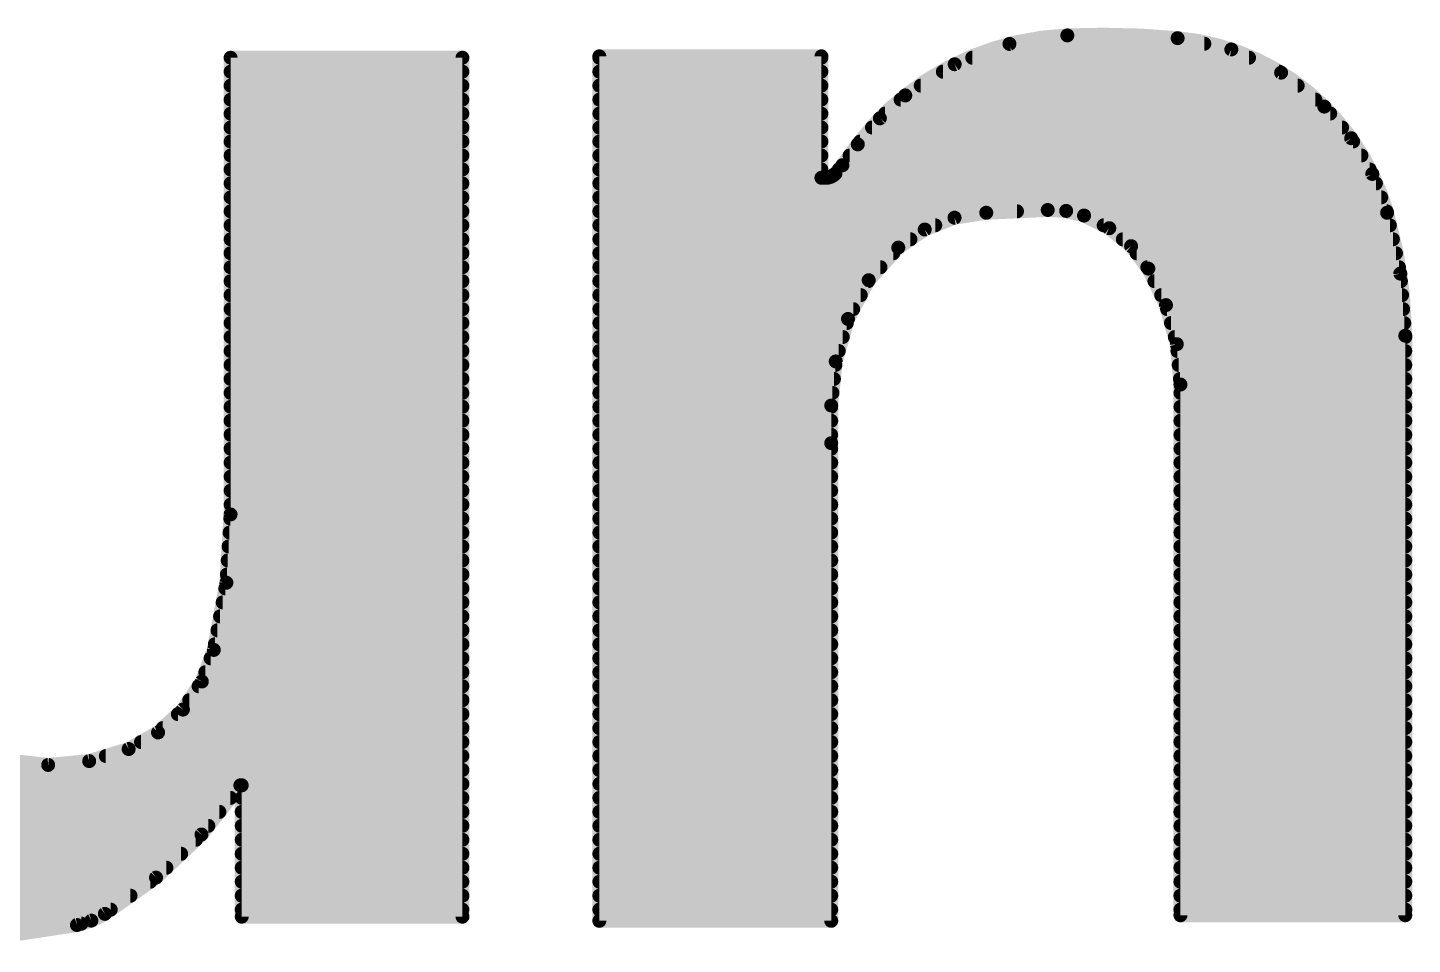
# Model space of a CAD drawing. Extents: x -1 to 111, y -11 to 60.
# Drawn here: x 51.968 to 54.486, y 7.379 to 9.046 of the extents above; entities that cross this region are included whole.
import ezdxf

# ---------------------------------------------------------------- set-up
doc = ezdxf.new("R2010")
doc.units = 0
doc.layers.add('21', color=53, linetype='CONTINUOUS')

msp = doc.modelspace()

# ---------------------------------------------------------------- linework, layer by layer
at = {"layer": '21'}
for points, const_width in [([(53.8582, 9.0322, 0.1577), (53.5635, 8.923)], 0.0254), ([(54.0588, 9.0272, 0.0335), (53.8582, 9.0322)], 0.0254), ([(53.8584, 9.0385, 1), (53.858, 9.0259)], 0.0127), ([(53.8579, 9.0385, 1), (53.8585, 9.0259)], 0.0127), ([(53.8591, 9.0259, 1), (53.8573, 9.0385)], 0.0127), ([(53.8585, 9.0259, 1), (53.8579, 9.0385)], 0.0127), ([(54.0601, 9.0334, 1), (54.0575, 9.021)], 0.0127), ([(54.3255, 8.9027, 0.1741), (54.0588, 9.0272)], 0.0254), ([(54.0594, 9.0335, 1), (54.0582, 9.0209)], 0.0127), ([(54.0582, 9.0209, 1), (54.0594, 9.0335)], 0.0127), ([(54.0586, 9.0209, 1), (54.059, 9.0335)], 0.0127), ([(53.7521, 9.023, 1), (53.754, 9.0104)], 0.0127), ([(53.755, 9.0234, 1), (53.755, 9.0107)], 0.0127), ([(53.7552, 9.0108, 1), (53.7508, 9.0227)], 0.0127), ([(54.1074, 9.0107, 1), (54.1074, 9.0234)], 0.0127), ([(54.1592, 9.0124, 1), (54.1538, 9.0009)], 0.0127), ([(54.1552, 9.0005, 1), (54.1578, 9.0129)], 0.0127), ([(52.343, 8.9916, 1), (52.3304, 8.9916)], 0.0127), ([(52.3367, 8.9979, 1), (52.3367, 8.9853)], 0.0127), ([(52.7647, 8.9916, 1), (52.752, 8.9916)], 0.0127), ([(52.7583, 8.9853, 1), (52.7583, 8.9979)], 0.0127), ([(53.0073, 9.0005, 1), (53.0073, 8.9878)], 0.0127), ([(53.0073, 9.0005, 1), (53.0073, 8.9878)], 0.0127), ([(53.0136, 8.9941, 1), (53.001, 8.9941)], 0.0127), ([(53.0136, 8.9941, 1), (53.001, 8.9941)], 0.0127), ([(53.0073, 8.9979, 1), (53.0073, 8.9853)], 0.0127), ([(53.4175, 8.9941, 1), (53.4048, 8.9941)], 0.0127), ([(53.4175, 8.9941, 1), (53.4048, 8.9941)], 0.0127), ([(53.4111, 8.9878, 1), (53.4111, 9.0005)], 0.0127), ([(53.4111, 8.9878, 1), (53.4111, 9.0005)], 0.0127), ([(53.4111, 8.9853, 1), (53.4111, 8.9979)], 0.0127), ([(53.6512, 8.9857, 1), (53.6556, 8.9738)], 0.0127), ([(53.6568, 8.9744, 1), (53.65, 8.9851)], 0.0127), ([(53.6853, 8.9979, 1), (53.6853, 8.9853)], 0.0127), ([(54.1888, 8.9853, 1), (54.1888, 8.9979)], 0.0127), ([(52.3367, 8.9726, 1), (52.3367, 8.9599)], 0.0127), ([(52.7583, 8.9599, 1), (52.7583, 8.9726)], 0.0127), ([(53.0073, 8.9726, 1), (53.0073, 8.9599)], 0.0127), ([(53.4111, 8.9599, 1), (53.4111, 8.9726)], 0.0127), ([(53.6319, 8.9726, 1), (53.6319, 8.9599)], 0.0127), ([(54.2509, 8.9694, 1), (54.2431, 8.9594)], 0.0127), ([(54.2432, 8.9599, 1), (54.2432, 8.9726)], 0.0127), ([(54.2443, 8.9587, 1), (54.2497, 8.9702)], 0.0127), ([(52.3367, 8.9472, 1), (52.3367, 8.9345)], 0.0127), ([(52.7583, 8.9345, 1), (52.7583, 8.9472)], 0.0127), ([(53.0073, 8.9472, 1), (53.0073, 8.9345)], 0.0127), ([(53.4111, 8.9345, 1), (53.4111, 8.9472)], 0.0127), ([(53.5917, 8.9472, 1), (53.5917, 8.9345)], 0.0127), ([(54.2771, 8.9345, 1), (54.2771, 8.9472)], 0.0127), ([(52.3367, 8.9217, 1), (52.3367, 8.9091)], 0.0127), ([(52.7583, 8.9091, 1), (52.7583, 8.9217)], 0.0127), ([(53.0073, 8.9217, 1), (53.0073, 8.9091)], 0.0127), ([(53.4111, 8.9091, 1), (53.4111, 8.9217)], 0.0127), ([(53.5635, 8.923, 0.0664), (53.4772, 8.8341)], 0.0254), ([(53.5551, 8.9217, 1), (53.5551, 8.9091)], 0.0127), ([(53.5601, 8.9284, 1), (53.5669, 8.9176)], 0.0127), ([(53.5596, 8.928, 1), (53.5674, 8.918)], 0.0127), ([(53.5678, 8.9183, 1), (53.5592, 8.9277)], 0.0127), ([(53.5674, 8.918, 1), (53.5596, 8.928)], 0.0127), ([(54.3094, 8.9091, 1), (54.3094, 8.9217)], 0.0127), ([(54.3303, 8.9068, 1), (54.3207, 8.8986)], 0.0127), ([(54.4398, 8.7097, 0.1281), (54.3255, 8.9027)], 0.0254), ([(54.33, 8.9072, 1), (54.321, 8.8982)], 0.0127), ([(54.321, 8.8982, 1), (54.33, 8.9072)], 0.0127), ([(54.3216, 8.8977, 1), (54.3294, 8.9077)], 0.0127), ([(52.3367, 8.8963, 1), (52.3367, 8.8837)], 0.0127), ([(52.7583, 8.8837, 1), (52.7583, 8.8963)], 0.0127), ([(53.0073, 8.8963, 1), (53.0073, 8.8837)], 0.0127), ([(53.4111, 8.8837, 1), (53.4111, 8.8963)], 0.0127), ([(53.5131, 8.8861, 1), (53.5217, 8.8767)], 0.0127), ([(53.5222, 8.8773, 1), (53.5126, 8.8855)], 0.0127), ([(53.5269, 8.8963, 1), (53.5269, 8.8837)], 0.0127), ([(54.3363, 8.8837, 1), (54.3363, 8.8963)], 0.0127), ([(52.3367, 8.871, 1), (52.3367, 8.8583)], 0.0127), ([(52.7583, 8.8583, 1), (52.7583, 8.871)], 0.0127), ([(53.0073, 8.871, 1), (53.0073, 8.8583)], 0.0127), ([(53.4111, 8.8583, 1), (53.4111, 8.871)], 0.0127), ([(53.5031, 8.871, 1), (53.5031, 8.8583)], 0.0127), ([(54.3579, 8.8583, 1), (54.3579, 8.871)], 0.0127), ([(52.3367, 8.8455, 1), (52.3367, 8.8329)], 0.0127), ([(52.7583, 8.8329, 1), (52.7583, 8.8455)], 0.0127), ([(53.0073, 8.8455, 1), (53.0073, 8.8329)], 0.0127), ([(53.4111, 8.8329, 1), (53.4111, 8.8455)], 0.0127), ([(53.4772, 8.8341, 0.0022), (53.4492, 8.796)], 0.0254), ([(53.4724, 8.8382, 1), (53.482, 8.83)], 0.0127), ([(53.4721, 8.8379, 1), (53.4823, 8.8303)], 0.0127), ([(53.4823, 8.8303, 1), (53.4721, 8.8379)], 0.0127), ([(53.4823, 8.8303, 1), (53.4721, 8.8379)], 0.0127), ([(53.4815, 8.8455, 1), (53.4815, 8.8329)], 0.0127), ([(54.3799, 8.8484, 1), (54.3689, 8.8419)], 0.0127), ([(54.3696, 8.8411, 1), (54.3792, 8.8493)], 0.0127), ([(54.3779, 8.8329, 1), (54.3779, 8.8455)], 0.0127), ([(52.3367, 8.8201, 1), (52.3367, 8.8075)], 0.0127), ([(52.7583, 8.8075, 1), (52.7583, 8.8201)], 0.0127), ([(53.0073, 8.8201, 1), (53.0073, 8.8075)], 0.0127), ([(53.4111, 8.8075, 1), (53.4111, 8.8201)], 0.0127), ([(53.4623, 8.8201, 1), (53.4623, 8.8075)], 0.0127), ([(54.393, 8.8075, 1), (54.393, 8.8201)], 0.0127), ([(52.3367, 8.7948, 1), (52.3367, 8.7821)], 0.0127), ([(52.7583, 8.7821, 1), (52.7583, 8.7948)], 0.0127), ([(53.0073, 8.7948, 1), (53.0073, 8.7821)], 0.0127), ([(53.4111, 8.7821, 1), (53.4111, 8.7948)], 0.0127), ([(53.4187, 8.7732, 0.205), (53.4365, 8.7808)], 0.0254), ([(53.4296, 8.769, 1), (53.4271, 8.7814)], 0.0127), ([(53.4365, 8.7808, 0.0333), (53.4492, 8.796)], 0.0254), ([(53.4319, 8.7852, 1), (53.4411, 8.7764)], 0.0127), ([(53.4316, 8.7849, 1), (53.4414, 8.7767)], 0.0127), ([(53.4411, 8.7764, 1), (53.4319, 8.7852)], 0.0127), ([(53.4401, 8.7756, 1), (53.4329, 8.786)], 0.0127), ([(53.4428, 8.7948, 1), (53.4428, 8.7821)], 0.0127), ([(53.4441, 8.7998, 1), (53.4543, 8.7922)], 0.0127), ([(53.4441, 8.7997, 1), (53.4543, 8.7923)], 0.0127), ([(53.4543, 8.7923, 1), (53.4441, 8.7997)], 0.0127), ([(53.4541, 8.7919, 1), (53.4443, 8.8001)], 0.0127), ([(54.4188, 8.7825, 1), (54.4069, 8.778)], 0.0127), ([(54.4074, 8.777, 1), (54.4183, 8.7835)], 0.0127), ([(54.408, 8.7821, 1), (54.408, 8.7948)], 0.0127), ([(52.3367, 8.7693, 1), (52.3367, 8.7567)], 0.0127), ([(52.7583, 8.7567, 1), (52.7583, 8.7693)], 0.0127), ([(53.0073, 8.7693, 1), (53.0073, 8.7567)], 0.0127), ([(53.4111, 8.7796, 1), (53.4111, 8.7669)], 0.0127), ([(53.4111, 8.7796, 1), (53.4111, 8.7669)], 0.0127), ([(53.4048, 8.7732, 1), (53.4175, 8.7732)], 0.0127), ([(53.4048, 8.7732, 1), (53.4175, 8.7732)], 0.0127), ([(53.4174, 8.7794, 1), (53.42, 8.767)], 0.0127), ([(53.4187, 8.7795, 1), (53.4187, 8.7669)], 0.0127), ([(53.4187, 8.7669, 1), (53.4187, 8.7796)], 0.0127), ([(53.4187, 8.7669, 1), (53.4187, 8.7796)], 0.0127), ([(53.4248, 8.7804, 1), (53.432, 8.77)], 0.0127), ([(54.4194, 8.7567, 1), (54.4194, 8.7693)], 0.0127), ([(52.3367, 8.7439, 1), (52.3367, 8.7313)], 0.0127), ([(52.7583, 8.7313, 1), (52.7583, 8.7439)], 0.0127), ([(53.0073, 8.7439, 1), (53.0073, 8.7313)], 0.0127), ([(54.4291, 8.7313, 1), (54.4291, 8.7439)], 0.0127), ([(52.3367, 8.7186, 1), (52.3367, 8.7059)], 0.0127), ([(52.7583, 8.7059, 1), (52.7583, 8.7186)], 0.0127), ([(53.0073, 8.7186, 1), (53.0073, 8.7059)], 0.0127), ([(53.7108, 8.7097, 0.1688), (53.5508, 8.6462)], 0.0254), ([(53.6522, 8.707, 1), (53.6541, 8.6944)], 0.0127), ([(53.6555, 8.6948, 1), (53.6508, 8.7066)], 0.0127), ([(53.7108, 8.7097, 0.0006), (53.8226, 8.7147)], 0.0254), ([(53.7105, 8.716, 1), (53.7111, 8.7034)], 0.0127), ([(53.7105, 8.716, 1), (53.7111, 8.7034)], 0.0127), ([(53.7118, 8.7034, 1), (53.7098, 8.716)], 0.0127), ([(53.7111, 8.7034, 1), (53.7105, 8.716)], 0.0127), ([(53.7667, 8.7059, 1), (53.7667, 8.7186)], 0.0127), ([(53.8886, 8.7046, 0.0992), (53.8226, 8.7147)], 0.0254), ([(53.8229, 8.721, 1), (53.8223, 8.7084)], 0.0127), ([(53.8223, 8.721, 1), (53.8229, 8.7084)], 0.0127), ([(53.8229, 8.7084, 1), (53.8223, 8.721)], 0.0127), ([(53.8229, 8.7084, 1), (53.8223, 8.721)], 0.0127), ([(53.8577, 8.7191, 1), (53.8545, 8.7068)], 0.0127), ([(53.8589, 8.7186, 1), (53.8589, 8.7059)], 0.0127), ([(53.8558, 8.7066, 1), (53.8564, 8.7193)], 0.0127), ([(53.8914, 8.7103, 1), (53.8858, 8.6989)], 0.0127), ([(54.0055, 8.6081, 0.1719), (53.8886, 8.7046)], 0.0254), ([(53.8908, 8.7106, 1), (53.8864, 8.6986)], 0.0127), ([(53.8864, 8.6986, 1), (53.8908, 8.7106)], 0.0127), ([(53.887, 8.6984, 1), (53.8902, 8.7108)], 0.0127), ([(54.446, 8.711, 1), (54.4336, 8.7084)], 0.0127), ([(54.4728, 8.4861, 0.0668), (54.4398, 8.7097)], 0.0254), ([(54.4459, 8.7115, 1), (54.4337, 8.7079)], 0.0127), ([(54.4337, 8.7079, 1), (54.4459, 8.7115)], 0.0127), ([(54.4339, 8.7074, 1), (54.4457, 8.712)], 0.0127), ([(54.4388, 8.7059, 1), (54.4388, 8.7186)], 0.0127), ([(52.3367, 8.6931, 1), (52.3367, 8.6805)], 0.0127), ([(52.7583, 8.6805, 1), (52.7583, 8.6931)], 0.0127), ([(53.0073, 8.6931, 1), (53.0073, 8.6805)], 0.0127), ([(53.5966, 8.6851, 1), (53.6013, 8.6733)], 0.0127), ([(53.6025, 8.6739, 1), (53.5953, 8.6844)], 0.0127), ([(53.6181, 8.6805, 1), (53.6181, 8.6931)], 0.0127), ([(53.9243, 8.6931, 1), (53.9243, 8.6805)], 0.0127), ([(53.9386, 8.6865, 1), (53.9306, 8.6767)], 0.0127), ([(53.9318, 8.676, 1), (53.9374, 8.6873)], 0.0127), ([(54.4448, 8.6805, 1), (54.4448, 8.6931)], 0.0127), ([(52.3367, 8.6677, 1), (52.3367, 8.6551)], 0.0127), ([(52.7583, 8.6551, 1), (52.7583, 8.6677)], 0.0127), ([(53.0073, 8.6677, 1), (53.0073, 8.6551)], 0.0127), ([(53.573, 8.6551, 1), (53.573, 8.6677)], 0.0127), ([(53.9591, 8.6677, 1), (53.9591, 8.6551)], 0.0127), ([(53.9793, 8.6528, 1), (53.9692, 8.645)], 0.0127), ([(54.4503, 8.6551, 1), (54.4503, 8.6677)], 0.0127), ([(52.3367, 8.6424, 1), (52.3367, 8.6297)], 0.0127), ([(52.7583, 8.6297, 1), (52.7583, 8.6424)], 0.0127), ([(53.0073, 8.6424, 1), (53.0073, 8.6297)], 0.0127), ([(53.5508, 8.6462, 0.1229), (53.4594, 8.5166)], 0.0254), ([(53.5416, 8.6297, 1), (53.5416, 8.6424)], 0.0127), ([(53.5472, 8.6514, 1), (53.5544, 8.641)], 0.0127), ([(53.5467, 8.651, 1), (53.5549, 8.6414)], 0.0127), ([(53.5555, 8.6419, 1), (53.5461, 8.6505)], 0.0127), ([(53.5549, 8.6414, 1), (53.5467, 8.651)], 0.0127), ([(53.9702, 8.644, 1), (53.9783, 8.6538)], 0.0127), ([(53.9841, 8.6424, 1), (53.9841, 8.6297)], 0.0127), ([(54.4558, 8.6297, 1), (54.4558, 8.6424)], 0.0127), ([(52.3367, 8.6169, 1), (52.3367, 8.6043)], 0.0127), ([(52.7583, 8.6043, 1), (52.7583, 8.6169)], 0.0127), ([(53.0073, 8.6169, 1), (53.0073, 8.6043)], 0.0127), ([(53.5185, 8.6043, 1), (53.5185, 8.6169)], 0.0127), ([(54.0036, 8.6169, 1), (54.0036, 8.6043)], 0.0127), ([(54.0112, 8.6109, 1), (53.9998, 8.6053)], 0.0127), ([(54.0639, 8.3972, 0.136), (54.0055, 8.6081)], 0.0254), ([(54.0109, 8.6114, 1), (54.0001, 8.6048)], 0.0127), ([(54.0001, 8.6048, 1), (54.0109, 8.6114)], 0.0127), ([(54.0005, 8.6042, 1), (54.0105, 8.612)], 0.0127), ([(54.4701, 8.5995, 1), (54.4574, 8.5985)], 0.0127), ([(54.4613, 8.6043, 1), (54.4613, 8.6169)], 0.0127), ([(52.3367, 8.5915, 1), (52.3367, 8.5789)], 0.0127), ([(52.7583, 8.5789, 1), (52.7583, 8.5915)], 0.0127), ([(53.0073, 8.5915, 1), (53.0073, 8.5789)], 0.0127), ([(53.4924, 8.5913, 1), (53.5018, 8.5828)], 0.0127), ([(53.5027, 8.584, 1), (53.4915, 8.59)], 0.0127), ([(53.4962, 8.5789, 1), (53.4962, 8.5915)], 0.0127), ([(54.0166, 8.5915, 1), (54.0166, 8.5789)], 0.0127), ([(54.4576, 8.5977, 1), (54.47, 8.6003)], 0.0127), ([(54.4649, 8.5789, 1), (54.4649, 8.5915)], 0.0127), ([(52.3367, 8.5662, 1), (52.3367, 8.5535)], 0.0127), ([(52.7583, 8.5535, 1), (52.7583, 8.5662)], 0.0127), ([(53.0073, 8.5662, 1), (53.0073, 8.5535)], 0.0127), ([(53.4826, 8.5535, 1), (53.4826, 8.5662)], 0.0127), ([(54.0289, 8.5662, 1), (54.0289, 8.5535)], 0.0127), ([(54.4669, 8.5535, 1), (54.4669, 8.5662)], 0.0127), ([(52.3367, 8.5407, 1), (52.3367, 8.5281)], 0.0127), ([(52.7583, 8.5281, 1), (52.7583, 8.5407)], 0.0127), ([(53.0073, 8.5407, 1), (53.0073, 8.5281)], 0.0127), ([(53.4689, 8.5281, 1), (53.4689, 8.5407)], 0.0127), ([(54.0437, 8.5434, 1), (54.0315, 8.54)], 0.0127), ([(54.0319, 8.5389, 1), (54.0433, 8.5445)], 0.0127), ([(54.0396, 8.5407, 1), (54.0396, 8.5281)], 0.0127), ([(54.4689, 8.5281, 1), (54.4689, 8.5407)], 0.0127), ([(52.3367, 8.5153, 1), (52.3367, 8.5027)], 0.0127), ([(52.7583, 8.5027, 1), (52.7583, 8.5153)], 0.0127), ([(53.0073, 8.5153, 1), (53.0073, 8.5027)], 0.0127), ([(53.4594, 8.5166, 0.0895), (53.4289, 8.3591)], 0.0254), ([(53.4538, 8.5196, 1), (53.465, 8.5136)], 0.0127), ([(53.4535, 8.5189, 1), (53.4653, 8.5143)], 0.0127), ([(53.4655, 8.5148, 1), (53.4533, 8.5184)], 0.0127), ([(53.4653, 8.5143, 1), (53.4535, 8.5189)], 0.0127), ([(53.4572, 8.5027, 1), (53.4572, 8.5153)], 0.0127), ([(54.0467, 8.5153, 1), (54.0467, 8.5027)], 0.0127), ([(54.471, 8.5027, 1), (54.471, 8.5153)], 0.0127), ([(52.3367, 8.49, 1), (52.3367, 8.4773)], 0.0127), ([(52.7583, 8.4773, 1), (52.7583, 8.49)], 0.0127), ([(53.0073, 8.49, 1), (53.0073, 8.4773)], 0.0127), ([(53.4499, 8.4773, 1), (53.4499, 8.49)], 0.0127), ([(54.0537, 8.49, 1), (54.0537, 8.4773)], 0.0127), ([(54.4791, 8.4861, 1), (54.4665, 8.4861)], 0.0127), ([(54.4791, 8.4861, 1), (54.4665, 8.4861)], 0.0127), ([(54.4665, 8.4856, 1), (54.4791, 8.4866)], 0.0127), ([(54.4665, 8.486, 1), (54.4791, 8.4862)], 0.0127), ([(54.4728, 8.4773, 1), (54.4728, 8.49)], 0.0127), ([(52.3367, 8.4645, 1), (52.3367, 8.4519)], 0.0127), ([(52.7583, 8.4519, 1), (52.7583, 8.4645)], 0.0127), ([(53.0073, 8.4645, 1), (53.0073, 8.4519)], 0.0127), ([(53.4426, 8.4519, 1), (53.4426, 8.4645)], 0.0127), ([(54.0636, 8.4712, 1), (54.051, 8.4701)], 0.0127), ([(54.0512, 8.4689, 1), (54.0634, 8.4723)], 0.0127), ([(54.0584, 8.4645, 1), (54.0584, 8.4519)], 0.0127), ([(54.4728, 8.4519, 1), (54.4728, 8.4645)], 0.0127), ([(52.3367, 8.4391, 1), (52.3367, 8.4265)], 0.0127), ([(52.7583, 8.4265, 1), (52.7583, 8.4391)], 0.0127), ([(53.0073, 8.4391, 1), (53.0073, 8.4265)], 0.0127), ([(53.431, 8.441, 1), (53.4432, 8.4375)], 0.0127), ([(53.4434, 8.4386, 1), (53.4308, 8.4399)], 0.0127), ([(53.4365, 8.4265, 1), (53.4365, 8.4391)], 0.0127), ([(54.0607, 8.4391, 1), (54.0607, 8.4265)], 0.0127), ([(54.4728, 8.4265, 1), (54.4728, 8.4391)], 0.0127), ([(52.3367, 8.4138, 1), (52.3367, 8.4011)], 0.0127), ([(52.7583, 8.4011, 1), (52.7583, 8.4138)], 0.0127), ([(53.0073, 8.4138, 1), (53.0073, 8.4011)], 0.0127), ([(53.4338, 8.4011, 1), (53.4338, 8.4138)], 0.0127), ([(54.063, 8.4138, 1), (54.063, 8.4011)], 0.0127), ([(54.0703, 8.3972, 1), (54.0576, 8.3972)], 0.0127), ([(54.0703, 8.3972, 1), (54.0576, 8.3972)], 0.0127), ([(54.4728, 8.4011, 1), (54.4728, 8.4138)], 0.0127), ([(52.3367, 8.3883, 1), (52.3367, 8.3757)], 0.0127), ([(52.7583, 8.3757, 1), (52.7583, 8.3883)], 0.0127), ([(53.0073, 8.3883, 1), (53.0073, 8.3757)], 0.0127), ([(53.4312, 8.3757, 1), (53.4312, 8.3883)], 0.0127), ([(54.0639, 8.3883, 1), (54.0639, 8.3757)], 0.0127), ([(54.0576, 8.3966, 1), (54.0702, 8.3978)], 0.0127), ([(54.0576, 8.3972, 1), (54.0702, 8.3972)], 0.0127), ([(54.4728, 8.3757, 1), (54.4728, 8.3883)], 0.0127), ([(52.3367, 8.3629, 1), (52.3367, 8.3503)], 0.0127), ([(52.7583, 8.3503, 1), (52.7583, 8.3629)], 0.0127), ([(53.0073, 8.3629, 1), (53.0073, 8.3503)], 0.0127), ([(53.4289, 8.3591, 0.0064), (53.4289, 8.2906)], 0.0254), ([(53.4226, 8.3597, 1), (53.4352, 8.3585)], 0.0127), ([(53.4226, 8.3592, 1), (53.4352, 8.359)], 0.0127), ([(53.4353, 8.3591, 1), (53.4226, 8.3591)], 0.0127), ([(53.4352, 8.359, 1), (53.4226, 8.3592)], 0.0127), ([(53.4289, 8.3503, 1), (53.4289, 8.3629)], 0.0127), ([(54.0639, 8.3629, 1), (54.0639, 8.3503)], 0.0127), ([(54.4728, 8.3503, 1), (54.4728, 8.3629)], 0.0127), ([(52.3367, 8.3376, 1), (52.3367, 8.3249)], 0.0127), ([(52.7583, 8.3249, 1), (52.7583, 8.3376)], 0.0127), ([(53.0073, 8.3376, 1), (53.0073, 8.3249)], 0.0127), ([(53.4289, 8.3249, 1), (53.4289, 8.3376)], 0.0127), ([(54.0639, 8.3376, 1), (54.0639, 8.3249)], 0.0127), ([(54.4728, 8.3249, 1), (54.4728, 8.3376)], 0.0127), ([(52.3367, 8.3121, 1), (52.3367, 8.2995)], 0.0127), ([(52.7583, 8.2995, 1), (52.7583, 8.3121)], 0.0127), ([(53.0073, 8.3121, 1), (53.0073, 8.2995)], 0.0127), ([(53.4289, 8.2995, 1), (53.4289, 8.3121)], 0.0127), ([(54.0639, 8.3121, 1), (54.0639, 8.2995)], 0.0127), ([(54.4728, 8.2995, 1), (54.4728, 8.3121)], 0.0127), ([(52.3367, 8.2867, 1), (52.3367, 8.2741)], 0.0127), ([(52.7583, 8.2741, 1), (52.7583, 8.2867)], 0.0127), ([(53.0073, 8.2867, 1), (53.0073, 8.2741)], 0.0127), ([(53.4353, 8.2906, 1), (53.4226, 8.2906)], 0.0127), ([(53.4226, 8.2905, 1), (53.4352, 8.2907)], 0.0127), ([(53.4289, 8.2741, 1), (53.4289, 8.2867)], 0.0127), ([(54.0639, 8.2867, 1), (54.0639, 8.2741)], 0.0127), ([(54.4728, 8.2741, 1), (54.4728, 8.2867)], 0.0127), ([(52.3367, 8.2614, 1), (52.3367, 8.2487)], 0.0127), ([(52.7583, 8.2487, 1), (52.7583, 8.2614)], 0.0127), ([(53.0073, 8.2614, 1), (53.0073, 8.2487)], 0.0127), ([(53.4289, 8.2487, 1), (53.4289, 8.2614)], 0.0127), ([(54.0639, 8.2614, 1), (54.0639, 8.2487)], 0.0127), ([(54.4728, 8.2487, 1), (54.4728, 8.2614)], 0.0127), ([(52.3367, 8.2359, 1), (52.3367, 8.2233)], 0.0127), ([(52.7583, 8.2233, 1), (52.7583, 8.2359)], 0.0127), ([(53.0073, 8.2359, 1), (53.0073, 8.2233)], 0.0127), ([(53.4289, 8.2233, 1), (53.4289, 8.2359)], 0.0127), ([(54.0639, 8.2359, 1), (54.0639, 8.2233)], 0.0127), ([(54.4728, 8.2233, 1), (54.4728, 8.2359)], 0.0127), ([(52.3367, 8.2105, 1), (52.3367, 8.1979)], 0.0127), ([(52.7583, 8.1979, 1), (52.7583, 8.2105)], 0.0127), ([(53.0073, 8.2105, 1), (53.0073, 8.1979)], 0.0127), ([(53.4289, 8.1979, 1), (53.4289, 8.2105)], 0.0127), ([(54.0639, 8.2105, 1), (54.0639, 8.1979)], 0.0127), ([(54.4728, 8.1979, 1), (54.4728, 8.2105)], 0.0127), ([(52.3367, 8.1852, 1), (52.3367, 8.1725)], 0.0127), ([(52.7583, 8.1725, 1), (52.7583, 8.1852)], 0.0127), ([(53.0073, 8.1852, 1), (53.0073, 8.1725)], 0.0127), ([(53.4289, 8.1725, 1), (53.4289, 8.1852)], 0.0127), ([(54.0639, 8.1852, 1), (54.0639, 8.1725)], 0.0127), ([(54.4728, 8.1725, 1), (54.4728, 8.1852)], 0.0127), ([(52.3362, 8.1597, 1), (52.3362, 8.1471)], 0.0127), ([(52.343, 8.1606, 1), (52.3304, 8.1614)], 0.0127), ([(52.3304, 8.161, 1), (52.343, 8.161)], 0.0127), ([(52.7583, 8.1471, 1), (52.7583, 8.1597)], 0.0127), ([(53.0073, 8.1597, 1), (53.0073, 8.1471)], 0.0127), ([(53.4289, 8.1471, 1), (53.4289, 8.1597)], 0.0127), ([(54.0639, 8.1597, 1), (54.0639, 8.1471)], 0.0127), ([(54.4728, 8.1471, 1), (54.4728, 8.1597)], 0.0127), ([(52.3347, 8.1343, 1), (52.3347, 8.1217)], 0.0127), ([(52.7583, 8.1217, 1), (52.7583, 8.1343)], 0.0127), ([(53.0073, 8.1343, 1), (53.0073, 8.1217)], 0.0127), ([(53.4289, 8.1217, 1), (53.4289, 8.1343)], 0.0127), ([(54.0639, 8.1343, 1), (54.0639, 8.1217)], 0.0127), ([(54.4728, 8.1217, 1), (54.4728, 8.1343)], 0.0127), ([(52.3331, 8.109, 1), (52.3331, 8.0963)], 0.0127), ([(52.7583, 8.0963, 1), (52.7583, 8.109)], 0.0127), ([(53.0073, 8.109, 1), (53.0073, 8.0963)], 0.0127), ([(53.4289, 8.0963, 1), (53.4289, 8.109)], 0.0127), ([(54.0639, 8.109, 1), (54.0639, 8.0963)], 0.0127), ([(54.4728, 8.0963, 1), (54.4728, 8.109)], 0.0127), ([(52.3315, 8.0836, 1), (52.3315, 8.0709)], 0.0127), ([(52.7583, 8.0709, 1), (52.7583, 8.0836)], 0.0127), ([(53.0073, 8.0836, 1), (53.0073, 8.0709)], 0.0127), ([(53.4289, 8.0709, 1), (53.4289, 8.0836)], 0.0127), ([(54.0639, 8.0836, 1), (54.0639, 8.0709)], 0.0127), ([(54.4728, 8.0709, 1), (54.4728, 8.0836)], 0.0127), ([(52.33, 8.0581, 1), (52.33, 8.0455)], 0.0127), ([(52.7583, 8.0455, 1), (52.7583, 8.0581)], 0.0127), ([(53.0073, 8.0581, 1), (53.0073, 8.0455)], 0.0127), ([(53.4289, 8.0455, 1), (53.4289, 8.0581)], 0.0127), ([(54.0639, 8.0581, 1), (54.0639, 8.0455)], 0.0127), ([(54.4728, 8.0455, 1), (54.4728, 8.0581)], 0.0127), ([(52.3271, 8.0328, 1), (52.3271, 8.0201)], 0.0127), ([(52.3227, 8.0373, 1), (52.3354, 8.0365)], 0.0127), ([(52.3353, 8.0357, 1), (52.3228, 8.038)], 0.0127), ([(52.7583, 8.0201, 1), (52.7583, 8.0328)], 0.0127), ([(53.0073, 8.0328, 1), (53.0073, 8.0201)], 0.0127), ([(53.4289, 8.0201, 1), (53.4289, 8.0328)], 0.0127), ([(54.0639, 8.0328, 1), (54.0639, 8.0201)], 0.0127), ([(54.4728, 8.0201, 1), (54.4728, 8.0328)], 0.0127), ([(52.3223, 8.0074, 1), (52.3223, 7.9947)], 0.0127), ([(52.7583, 7.9947, 1), (52.7583, 8.0074)], 0.0127), ([(53.0073, 8.0074, 1), (53.0073, 7.9947)], 0.0127), ([(53.4289, 7.9947, 1), (53.4289, 8.0074)], 0.0127), ([(54.0639, 8.0074, 1), (54.0639, 7.9947)], 0.0127), ([(54.4728, 7.9947, 1), (54.4728, 8.0074)], 0.0127), ([(52.3176, 7.982, 1), (52.3176, 7.9692)], 0.0127), ([(52.7583, 7.9692, 1), (52.7583, 7.982)], 0.0127), ([(53.0073, 7.982, 1), (53.0073, 7.9692)], 0.0127), ([(53.4289, 7.9692, 1), (53.4289, 7.982)], 0.0127), ([(54.0639, 7.982, 1), (54.0639, 7.9692)], 0.0127), ([(54.4728, 7.9692, 1), (54.4728, 7.982)], 0.0127), ([(52.3129, 7.9566, 1), (52.3129, 7.9439)], 0.0127), ([(52.7583, 7.9439, 1), (52.7583, 7.9566)], 0.0127), ([(53.0073, 7.9566, 1), (53.0073, 7.9439)], 0.0127), ([(53.4289, 7.9439, 1), (53.4289, 7.9566)], 0.0127), ([(54.0639, 7.9566, 1), (54.0639, 7.9439)], 0.0127), ([(54.4728, 7.9439, 1), (54.4728, 7.9566)], 0.0127), ([(52.3081, 7.9312, 1), (52.3081, 7.9184)], 0.0127), ([(52.7583, 7.9184, 1), (52.7583, 7.9312)], 0.0127), ([(53.0073, 7.9312, 1), (53.0073, 7.9184)], 0.0127), ([(53.4289, 7.9184, 1), (53.4289, 7.9312)], 0.0127), ([(54.0639, 7.9312, 1), (54.0639, 7.9184)], 0.0127), ([(54.4728, 7.9184, 1), (54.4728, 7.9312)], 0.0127), ([(52.3004, 7.9058, 1), (52.3004, 7.893)], 0.0127), ([(52.3, 7.9158, 1), (52.3124, 7.9134)], 0.0127), ([(52.3121, 7.9123, 1), (52.3003, 7.9169)], 0.0127), ([(52.7583, 7.893, 1), (52.7583, 7.9058)], 0.0127), ([(53.0073, 7.9058, 1), (53.0073, 7.893)], 0.0127), ([(53.4289, 7.893, 1), (53.4289, 7.9058)], 0.0127), ([(54.0639, 7.9058, 1), (54.0639, 7.893)], 0.0127), ([(54.4728, 7.893, 1), (54.4728, 7.9058)], 0.0127), ([(52.2908, 7.8804, 1), (52.2908, 7.8677)], 0.0127), ([(52.7583, 7.8677, 1), (52.7583, 7.8804)], 0.0127), ([(53.0073, 7.8804, 1), (53.0073, 7.8677)], 0.0127), ([(53.4289, 7.8677, 1), (53.4289, 7.8804)], 0.0127), ([(54.0639, 7.8804, 1), (54.0639, 7.8677)], 0.0127), ([(54.4728, 7.8677, 1), (54.4728, 7.8804)], 0.0127), ([(52.2786, 7.855, 1), (52.2786, 7.8422)], 0.0127), ([(52.2785, 7.8594, 1), (52.2903, 7.8549)], 0.0127), ([(52.2897, 7.8536, 1), (52.2791, 7.8607)], 0.0127), ([(52.7583, 7.8422, 1), (52.7583, 7.855)], 0.0127), ([(53.0073, 7.855, 1), (53.0073, 7.8422)], 0.0127), ([(53.4289, 7.8422, 1), (53.4289, 7.855)], 0.0127), ([(54.0639, 7.855, 1), (54.0639, 7.8422)], 0.0127), ([(54.4728, 7.8422, 1), (54.4728, 7.855)], 0.0127), ([(52.2615, 7.8296, 1), (52.2615, 7.8168)], 0.0127), ([(52.7583, 7.8168, 1), (52.7583, 7.8296)], 0.0127), ([(53.0073, 7.8296, 1), (53.0073, 7.8168)], 0.0127), ([(53.4289, 7.8168, 1), (53.4289, 7.8296)], 0.0127), ([(54.0639, 7.8296, 1), (54.0639, 7.8168)], 0.0127), ([(54.4728, 7.8168, 1), (54.4728, 7.8296)], 0.0127), ([(52.2409, 7.8042, 1), (52.2409, 7.7915)], 0.0127), ([(52.2447, 7.8097, 1), (52.2553, 7.8026)], 0.0127), ([(52.2543, 7.8015, 1), (52.2457, 7.8109)], 0.0127), ([(52.7583, 7.7915, 1), (52.7583, 7.8042)], 0.0127), ([(53.0073, 7.8042, 1), (53.0073, 7.7915)], 0.0127), ([(53.4289, 7.7915, 1), (53.4289, 7.8042)], 0.0127), ([(54.0639, 7.8042, 1), (54.0639, 7.7915)], 0.0127), ([(54.4728, 7.7915, 1), (54.4728, 7.8042)], 0.0127), ([(52.2134, 7.7788, 1), (52.2134, 7.766)], 0.0127), ([(52.7583, 7.766, 1), (52.7583, 7.7788)], 0.0127), ([(53.0073, 7.7788, 1), (53.0073, 7.766)], 0.0127), ([(53.4289, 7.766, 1), (53.4289, 7.7788)], 0.0127), ([(54.0639, 7.7788, 1), (54.0639, 7.766)], 0.0127), ([(54.4728, 7.766, 1), (54.4728, 7.7788)], 0.0127), ([(52.1738, 7.7534, 1), (52.1738, 7.7407)], 0.0127), ([(52.2005, 7.7692, 1), (52.2091, 7.7598)], 0.0127), ([(52.208, 7.759, 1), (52.2017, 7.77)], 0.0127), ([(52.7583, 7.7407, 1), (52.7583, 7.7534)], 0.0127), ([(53.0073, 7.7534, 1), (53.0073, 7.7407)], 0.0127), ([(53.4289, 7.7407, 1), (53.4289, 7.7534)], 0.0127), ([(54.0639, 7.7534, 1), (54.0639, 7.7407)], 0.0127), ([(54.4728, 7.7407, 1), (54.4728, 7.7534)], 0.0127), ([(52.1098, 7.728, 1), (52.1098, 7.7153)], 0.0127), ([(52.1482, 7.7398, 1), (52.1544, 7.7288)], 0.0127), ([(52.1532, 7.7282, 1), (52.1494, 7.7404)], 0.0127), ([(52.7583, 7.7153, 1), (52.7583, 7.728)], 0.0127), ([(53.0073, 7.728, 1), (53.0073, 7.7153)], 0.0127), ([(53.4289, 7.7153, 1), (53.4289, 7.728)], 0.0127), ([(54.0639, 7.728, 1), (54.0639, 7.7153)], 0.0127), ([(54.4728, 7.7153, 1), (54.4728, 7.728)], 0.0127), ([(52.0044, 7.7117, 1), (52.0056, 7.6991)], 0.0127), ([(52.0043, 7.6991, 1), (52.0057, 7.7117)], 0.0127), ([(52.0778, 7.7185, 1), (52.0815, 7.7063)], 0.0127), ([(52.0802, 7.7061, 1), (52.079, 7.7187)], 0.0127), ([(52.7583, 7.6898, 1), (52.7583, 7.7026)], 0.0127), ([(53.0073, 7.7026, 1), (53.0073, 7.6898)], 0.0127), ([(53.4289, 7.6898, 1), (53.4289, 7.7026)], 0.0127), ([(54.0639, 7.7026, 1), (54.0639, 7.6898)], 0.0127), ([(54.4728, 7.6898, 1), (54.4728, 7.7026)], 0.0127), ([(52.3545, 7.6747, 1), (52.3545, 7.662)], 0.0127), ([(52.3595, 7.6644, 1), (52.3495, 7.6722)], 0.0127), ([(52.3633, 7.6683, 1), (52.3507, 7.6683)], 0.0127), ([(52.357, 7.662, 1), (52.357, 7.6747)], 0.0127), ([(52.7583, 7.6645, 1), (52.7583, 7.6772)], 0.0127), ([(53.0073, 7.6772, 1), (53.0073, 7.6645)], 0.0127), ([(53.4289, 7.6645, 1), (53.4289, 7.6772)], 0.0127), ([(54.0639, 7.6772, 1), (54.0639, 7.6645)], 0.0127), ([(54.4728, 7.6645, 1), (54.4728, 7.6772)], 0.0127), ([(52.3364, 7.6391, 1), (52.3364, 7.6518)], 0.0127), ([(52.357, 7.6518, 1), (52.357, 7.6391)], 0.0127), ([(52.7583, 7.6391, 1), (52.7583, 7.6518)], 0.0127), ([(53.0073, 7.6518, 1), (53.0073, 7.6391)], 0.0127), ([(53.4289, 7.6391, 1), (53.4289, 7.6518)], 0.0127), ([(54.0639, 7.6518, 1), (54.0639, 7.6391)], 0.0127), ([(54.4728, 7.6391, 1), (54.4728, 7.6518)], 0.0127), ([(52.3163, 7.6136, 1), (52.3163, 7.6264)], 0.0127), ([(52.357, 7.6264, 1), (52.357, 7.6136)], 0.0127), ([(52.7583, 7.6136, 1), (52.7583, 7.6264)], 0.0127), ([(53.0073, 7.6264, 1), (53.0073, 7.6136)], 0.0127), ([(53.4289, 7.6136, 1), (53.4289, 7.6264)], 0.0127), ([(54.0639, 7.6264, 1), (54.0639, 7.6136)], 0.0127), ([(54.4728, 7.6136, 1), (54.4728, 7.6264)], 0.0127), ([(52.2962, 7.5883, 1), (52.2962, 7.601)], 0.0127), ([(52.357, 7.601, 1), (52.357, 7.5883)], 0.0127), ([(52.7583, 7.5883, 1), (52.7583, 7.601)], 0.0127), ([(53.0073, 7.601, 1), (53.0073, 7.5883)], 0.0127), ([(53.4289, 7.5883, 1), (53.4289, 7.601)], 0.0127), ([(54.0639, 7.601, 1), (54.0639, 7.5883)], 0.0127), ([(54.4728, 7.5883, 1), (54.4728, 7.601)], 0.0127), ([(52.2735, 7.5629, 1), (52.2735, 7.5756)], 0.0127), ([(52.2788, 7.5829, 1), (52.2888, 7.575)], 0.0127), ([(52.2882, 7.5743, 1), (52.2794, 7.5835)], 0.0127), ([(52.357, 7.5756, 1), (52.357, 7.5629)], 0.0127), ([(52.7583, 7.5629, 1), (52.7583, 7.5756)], 0.0127), ([(53.0073, 7.5756, 1), (53.0073, 7.5629)], 0.0127), ([(53.4289, 7.5629, 1), (53.4289, 7.5756)], 0.0127), ([(54.0639, 7.5756, 1), (54.0639, 7.5629)], 0.0127), ([(54.4728, 7.5629, 1), (54.4728, 7.5756)], 0.0127), ([(52.2468, 7.5374, 1), (52.2468, 7.5502)], 0.0127), ([(52.357, 7.5502, 1), (52.357, 7.5374)], 0.0127), ([(52.7583, 7.5374, 1), (52.7583, 7.5502)], 0.0127), ([(53.0073, 7.5502, 1), (53.0073, 7.5374)], 0.0127), ([(53.4289, 7.5374, 1), (53.4289, 7.5502)], 0.0127), ([(54.0639, 7.5502, 1), (54.0639, 7.5374)], 0.0127), ([(54.4728, 7.5374, 1), (54.4728, 7.5502)], 0.0127), ([(52.22, 7.5121, 1), (52.22, 7.5248)], 0.0127), ([(52.357, 7.5248, 1), (52.357, 7.5121)], 0.0127), ([(52.7583, 7.5121, 1), (52.7583, 7.5248)], 0.0127), ([(53.0073, 7.5248, 1), (53.0073, 7.5121)], 0.0127), ([(53.4289, 7.5121, 1), (53.4289, 7.5248)], 0.0127), ([(54.0639, 7.5248, 1), (54.0639, 7.5121)], 0.0127), ([(54.4728, 7.5121, 1), (54.4728, 7.5248)], 0.0127), ([(52.1905, 7.4867, 1), (52.1905, 7.4994)], 0.0127), ([(52.1967, 7.5051, 1), (52.2055, 7.4959)], 0.0127), ([(52.2048, 7.4953, 1), (52.1974, 7.5057)], 0.0127), ([(52.357, 7.4994, 1), (52.357, 7.4867)], 0.0127), ([(52.7583, 7.4867, 1), (52.7583, 7.4994)], 0.0127), ([(53.0073, 7.4994, 1), (53.0073, 7.4867)], 0.0127), ([(53.4289, 7.4867, 1), (53.4289, 7.4994)], 0.0127), ([(54.0639, 7.4994, 1), (54.0639, 7.4867)], 0.0127), ([(54.4728, 7.4867, 1), (54.4728, 7.4994)], 0.0127), ([(52.1547, 7.4612, 1), (52.1547, 7.474)], 0.0127), ([(52.357, 7.474, 1), (52.357, 7.4612)], 0.0127), ([(52.7583, 7.4612, 1), (52.7583, 7.474)], 0.0127), ([(53.0073, 7.474, 1), (53.0073, 7.4612)], 0.0127), ([(53.4289, 7.4612, 1), (53.4289, 7.474)], 0.0127), ([(54.0639, 7.474, 1), (54.0639, 7.4612)], 0.0127), ([(54.4728, 7.4612, 1), (54.4728, 7.474)], 0.0127), ([(52.1188, 7.4359, 1), (52.1188, 7.4486)], 0.0127), ([(52.357, 7.4486, 1), (52.357, 7.4359)], 0.0127), ([(52.7583, 7.4359, 1), (52.7583, 7.4486)], 0.0127), ([(53.0073, 7.4486, 1), (53.0073, 7.4359)], 0.0127), ([(53.4289, 7.4359, 1), (53.4289, 7.4486)], 0.0127), ([(54.0639, 7.4486, 1), (54.0639, 7.4359)], 0.0127), ([(54.4728, 7.4359, 1), (54.4728, 7.4486)], 0.0127), ([(52.0655, 7.4104, 1), (52.0655, 7.4232)], 0.0127), ([(52.0807, 7.428, 1), (52.0864, 7.4167)], 0.0127), ([(52.0854, 7.4163, 1), (52.0817, 7.4284)], 0.0127), ([(52.1044, 7.4398, 1), (52.1118, 7.4294)], 0.0127), ([(52.1109, 7.4289, 1), (52.1053, 7.4403)], 0.0127), ([(52.357, 7.4359, 1), (52.357, 7.4231)], 0.0127), ([(52.3507, 7.4295, 1), (52.3633, 7.4295)], 0.0127), ([(52.752, 7.4295, 1), (52.7647, 7.4295)], 0.0127), ([(52.7583, 7.4231, 1), (52.7583, 7.4359)], 0.0127), ([(53.0073, 7.4283, 1), (53.0073, 7.4155)], 0.0127), ([(53.0073, 7.4283, 1), (53.0073, 7.4155)], 0.0127), ([(53.001, 7.4219, 1), (53.0136, 7.4219)], 0.0127), ([(53.001, 7.4219, 1), (53.0136, 7.4219)], 0.0127), ([(53.4226, 7.4219, 1), (53.4353, 7.4219)], 0.0127), ([(53.4226, 7.4219, 1), (53.4353, 7.4219)], 0.0127), ([(53.4289, 7.4155, 1), (53.4289, 7.4283)], 0.0127), ([(53.4289, 7.4155, 1), (53.4289, 7.4283)], 0.0127), ([(54.0639, 7.4384, 1), (54.0639, 7.4257)], 0.0127), ([(54.0639, 7.4384, 1), (54.0639, 7.4257)], 0.0127), ([(54.0576, 7.432, 1), (54.0703, 7.432)], 0.0127), ([(54.0576, 7.432, 1), (54.0703, 7.432)], 0.0127), ([(54.4665, 7.432, 1), (54.4791, 7.432)], 0.0127), ([(54.4665, 7.432, 1), (54.4791, 7.432)], 0.0127), ([(54.4728, 7.4257, 1), (54.4728, 7.4384)], 0.0127), ([(54.4728, 7.4257, 1), (54.4728, 7.4384)], 0.0127), ([(52.0554, 7.4204, 1), (52.0592, 7.4082)], 0.0127), ([(52.0583, 7.408, 1), (52.0563, 7.4206)], 0.0127)]:
    msp.add_lwpolyline(points, format="xyb", dxfattribs=dict(at, const_width=const_width))
at = {"layer": '21', "const_width": 0.0254}
for points in [[(53.753, 9.0167), (53.8582, 9.0322)], [(53.8582, 9.0322), (54.0588, 9.0272)], [(54.0588, 9.0272), (54.1565, 9.0067)], [(53.6534, 8.9798), (53.753, 9.0167)], [(53.755, 9.017), (54.1074, 9.017)], [(54.1565, 9.0067), (54.247, 8.9644)], [(52.7583, 8.9916), (52.3367, 8.9916)], [(52.3367, 8.9916), (52.3367, 8.161)], [(52.7583, 7.4295), (52.7583, 8.9916)], [(53.0073, 8.9941), (53.4111, 8.9941)], [(53.0073, 7.4219), (53.0073, 8.9941)], [(53.0073, 7.4219), (53.0073, 8.9941)], [(53.0073, 8.9941), (53.4111, 8.9941)], [(53.0073, 8.9916), (53.4111, 8.9916)], [(53.4111, 8.9941), (53.4111, 8.7732)], [(53.4111, 8.9941), (53.4111, 8.7732)], [(53.5635, 8.923), (53.6534, 8.9798)], [(53.6853, 8.9916), (54.1888, 8.9916)], [(52.3367, 8.9662), (52.7583, 8.9662)], [(53.0073, 8.9662), (53.4111, 8.9662)], [(53.6319, 8.9662), (54.2432, 8.9662)], [(54.247, 8.9644), (54.3255, 8.9027)], [(52.3367, 8.9408), (52.7583, 8.9408)], [(53.0073, 8.9408), (53.4111, 8.9408)], [(53.5917, 8.9408), (54.2771, 8.9408)], [(52.3367, 8.9154), (52.7583, 8.9154)], [(53.0073, 8.9154), (53.4111, 8.9154)], [(53.5174, 8.8814), (53.5635, 8.923)], [(53.5551, 8.9154), (54.3094, 8.9154)], [(54.3255, 8.9027), (54.3744, 8.8452)], [(52.3367, 8.89), (52.7583, 8.89)], [(53.0073, 8.89), (53.4111, 8.89)], [(53.4772, 8.8341), (53.5174, 8.8814)], [(53.5269, 8.89), (54.3363, 8.89)], [(52.3367, 8.8646), (52.7583, 8.8646)], [(53.0073, 8.8646), (53.4111, 8.8646)], [(53.5031, 8.8646), (54.3579, 8.8646)], [(52.3367, 8.8392), (52.7583, 8.8392)], [(53.0073, 8.8392), (53.4111, 8.8392)], [(53.4492, 8.796), (53.4772, 8.8341)], [(53.4815, 8.8392), (54.3779, 8.8392)], [(54.3744, 8.8452), (54.4129, 8.7802)], [(52.3367, 8.8138), (52.7583, 8.8138)], [(53.0073, 8.8138), (53.4111, 8.8138)], [(53.4623, 8.8138), (54.393, 8.8138)], [(52.3367, 8.7884), (52.7583, 8.7884)], [(53.0073, 8.7884), (53.4111, 8.7884)], [(53.4187, 8.7732), (53.4284, 8.7752)], [(53.4284, 8.7752), (53.4365, 8.7808)], [(53.4365, 8.7808), (53.4492, 8.796)], [(53.4428, 8.7884), (54.408, 8.7884)], [(54.4129, 8.7802), (54.4398, 8.7097)], [(52.3367, 8.763), (52.7583, 8.763)], [(53.0073, 8.763), (54.4194, 8.763)], [(53.4111, 8.7732), (53.4187, 8.7732)], [(53.4111, 8.7732), (53.4187, 8.7732)], [(52.3367, 8.7376), (52.7583, 8.7376)], [(53.0073, 8.7376), (54.4291, 8.7376)], [(52.3367, 8.7122), (52.7583, 8.7122)], [(53.0073, 8.7122), (53.7667, 8.7122)], [(53.6532, 8.7007), (53.5989, 8.6792)], [(53.7108, 8.7097), (53.6532, 8.7007)], [(53.8226, 8.7147), (53.7108, 8.7097)], [(53.8561, 8.7129), (53.8226, 8.7147)], [(53.8886, 8.7046), (53.8561, 8.7129)], [(53.8589, 8.7122), (54.4388, 8.7122)], [(53.9346, 8.6816), (53.8886, 8.7046)], [(54.4398, 8.7097), (54.4638, 8.599)], [(52.3367, 8.6868), (52.7583, 8.6868)], [(53.0073, 8.6868), (53.6181, 8.6868)], [(53.5989, 8.6792), (53.5508, 8.6462)], [(53.9243, 8.6868), (54.4448, 8.6868)], [(53.9742, 8.6489), (53.9346, 8.6816)], [(52.3367, 8.6614), (52.7583, 8.6614)], [(53.0073, 8.6614), (53.573, 8.6614)], [(53.9591, 8.6614), (54.4503, 8.6614)], [(54.0055, 8.6081), (53.9742, 8.6489)], [(52.3367, 8.636), (52.7583, 8.636)], [(53.0073, 8.636), (53.5416, 8.636)], [(53.5508, 8.6462), (53.4971, 8.587)], [(53.9841, 8.636), (54.4558, 8.636)], [(52.3367, 8.6106), (52.7583, 8.6106)], [(53.0073, 8.6106), (53.5185, 8.6106)], [(54.0036, 8.6106), (54.4613, 8.6106)], [(54.0376, 8.5417), (54.0055, 8.6081)], [(54.4638, 8.599), (54.4728, 8.4861)], [(52.3367, 8.5852), (52.7583, 8.5852)], [(53.0073, 8.5852), (53.4962, 8.5852)], [(53.4971, 8.587), (53.4594, 8.5166)], [(54.0166, 8.5852), (54.4649, 8.5852)], [(52.3367, 8.5598), (52.7583, 8.5598)], [(53.0073, 8.5598), (53.4826, 8.5598)], [(54.0289, 8.5598), (54.4669, 8.5598)], [(52.3367, 8.5344), (52.7583, 8.5344)], [(53.0073, 8.5344), (53.4689, 8.5344)], [(54.0573, 8.4706), (54.0376, 8.5417)], [(54.0396, 8.5344), (54.4689, 8.5344)], [(52.3367, 8.509), (52.7583, 8.509)], [(53.0073, 8.509), (53.4572, 8.509)], [(53.4594, 8.5166), (53.4371, 8.4392)], [(54.0467, 8.509), (54.471, 8.509)], [(52.3367, 8.4836), (52.7583, 8.4836)], [(53.0073, 8.4836), (53.4499, 8.4836)], [(54.0537, 8.4836), (54.4728, 8.4836)], [(54.4728, 8.4861), (54.4728, 7.432)], [(54.4728, 8.4861), (54.4728, 7.432)], [(52.3367, 8.4582), (52.7583, 8.4582)], [(53.0073, 8.4582), (53.4426, 8.4582)], [(54.0639, 8.3972), (54.0573, 8.4706)], [(54.0584, 8.4582), (54.4728, 8.4582)], [(52.3367, 8.4328), (52.7583, 8.4328)], [(53.0073, 8.4328), (53.4365, 8.4328)], [(53.4371, 8.4392), (53.4289, 8.3591)], [(54.0607, 8.4328), (54.4728, 8.4328)], [(52.3367, 8.4074), (52.7583, 8.4074)], [(53.0073, 8.4074), (53.4338, 8.4074)], [(54.063, 8.4074), (54.4728, 8.4074)], [(54.0639, 7.432), (54.0639, 8.3972)], [(54.0639, 7.432), (54.0639, 8.3972)], [(52.3367, 8.382), (52.7583, 8.382)], [(53.0073, 8.382), (53.4312, 8.382)], [(54.0639, 8.382), (54.4728, 8.382)], [(52.3367, 8.3566), (52.7583, 8.3566)], [(53.0073, 8.3566), (53.4289, 8.3566)], [(53.4289, 8.3591), (53.4289, 7.4219)], [(54.0639, 8.3566), (54.4728, 8.3566)], [(52.3367, 8.3312), (52.7583, 8.3312)], [(53.0073, 8.3312), (53.4289, 8.3312)], [(54.0639, 8.3312), (54.4728, 8.3312)], [(52.3367, 8.3058), (52.7583, 8.3058)], [(53.0073, 8.3058), (53.4289, 8.3058)], [(54.0639, 8.3058), (54.4728, 8.3058)], [(52.3367, 8.2804), (52.7583, 8.2804)], [(53.0073, 8.2804), (53.4289, 8.2804)], [(53.4289, 8.2906), (53.4289, 7.4219)], [(54.0639, 8.2804), (54.4728, 8.2804)], [(52.3367, 8.255), (52.7583, 8.255)], [(53.0073, 8.255), (53.4289, 8.255)], [(54.0639, 8.255), (54.4728, 8.255)], [(52.3367, 8.2296), (52.7583, 8.2296)], [(53.0073, 8.2296), (53.4289, 8.2296)], [(54.0639, 8.2296), (54.4728, 8.2296)], [(52.3367, 8.2042), (52.7583, 8.2042)], [(53.0073, 8.2042), (53.4289, 8.2042)], [(54.0639, 8.2042), (54.4728, 8.2042)], [(52.3367, 8.1788), (52.7583, 8.1788)], [(53.0073, 8.1788), (53.4289, 8.1788)], [(54.0639, 8.1788), (54.4728, 8.1788)], [(52.3367, 8.161), (52.329, 8.0369)], [(52.3362, 8.1534), (52.7583, 8.1534)], [(53.0073, 8.1534), (53.4289, 8.1534)], [(54.0639, 8.1534), (54.4728, 8.1534)], [(52.3347, 8.128), (52.7583, 8.128)], [(53.0073, 8.128), (53.4289, 8.128)], [(54.0639, 8.128), (54.4728, 8.128)], [(52.3331, 8.1026), (52.7583, 8.1026)], [(53.0073, 8.1026), (53.4289, 8.1026)], [(54.0639, 8.1026), (54.4728, 8.1026)], [(52.3315, 8.0772), (52.7583, 8.0772)], [(53.0073, 8.0772), (53.4289, 8.0772)], [(54.0639, 8.0772), (54.4728, 8.0772)], [(52.33, 8.0518), (52.7583, 8.0518)], [(53.0073, 8.0518), (53.4289, 8.0518)], [(54.0639, 8.0518), (54.4728, 8.0518)], [(52.329, 8.0369), (52.3062, 7.9146)], [(52.3271, 8.0264), (52.7583, 8.0264)], [(53.0073, 8.0264), (53.4289, 8.0264)], [(54.0639, 8.0264), (54.4728, 8.0264)], [(52.3223, 8.001), (52.7583, 8.001)], [(53.0073, 8.001), (53.4289, 8.001)], [(54.0639, 8.001), (54.4728, 8.001)], [(52.3176, 7.9756), (52.7583, 7.9756)], [(53.0073, 7.9756), (53.4289, 7.9756)], [(54.0639, 7.9756), (54.4728, 7.9756)], [(52.3129, 7.9502), (52.7583, 7.9502)], [(53.0073, 7.9502), (53.4289, 7.9502)], [(54.0639, 7.9502), (54.4728, 7.9502)], [(52.3081, 7.9248), (52.7583, 7.9248)], [(53.0073, 7.9248), (53.4289, 7.9248)], [(54.0639, 7.9248), (54.4728, 7.9248)], [(52.3062, 7.9146), (52.2844, 7.8571)], [(52.3004, 7.8994), (52.7583, 7.8994)], [(53.0073, 7.8994), (53.4289, 7.8994)], [(54.0639, 7.8994), (54.4728, 7.8994)], [(52.2908, 7.874), (52.7583, 7.874)], [(53.0073, 7.874), (53.4289, 7.874)], [(54.0639, 7.874), (54.4728, 7.874)], [(52.2844, 7.8571), (52.25, 7.8062)], [(52.2786, 7.8486), (52.7583, 7.8486)], [(53.0073, 7.8486), (53.4289, 7.8486)], [(54.0639, 7.8486), (54.4728, 7.8486)], [(52.2615, 7.8232), (52.7583, 7.8232)], [(53.0073, 7.8232), (53.4289, 7.8232)], [(54.0639, 7.8232), (54.4728, 7.8232)], [(52.25, 7.8062), (52.2048, 7.7645)], [(52.2409, 7.7978), (52.7583, 7.7978)], [(53.0073, 7.7978), (53.4289, 7.7978)], [(54.0639, 7.7978), (54.4728, 7.7978)], [(52.2134, 7.7724), (52.7583, 7.7724)], [(53.0073, 7.7724), (53.4289, 7.7724)], [(54.0639, 7.7724), (54.4728, 7.7724)], [(52.2048, 7.7645), (52.1513, 7.7343)], [(52.1738, 7.747), (52.7583, 7.747)], [(53.0073, 7.747), (53.4289, 7.747)], [(54.0639, 7.747), (54.4728, 7.747)], [(52.1513, 7.7343), (52.0796, 7.7124)], [(52.1098, 7.7216), (52.7583, 7.7216)], [(53.0073, 7.7216), (53.4289, 7.7216)], [(54.0639, 7.7216), (54.4728, 7.7216)], [(51.3301, 7.6962), (52.7583, 7.6962)], [(52.005, 7.7054), (51.9305, 7.7137)], [(52.0796, 7.7124), (52.005, 7.7054)], [(53.0073, 7.6962), (53.4289, 7.6962)], [(54.0639, 7.6962), (54.4728, 7.6962)], [(51.3426, 7.6708), (52.7583, 7.6708)], [(52.2838, 7.5789), (52.3545, 7.6683)], [(52.3545, 7.6683), (52.357, 7.6683)], [(52.357, 7.6683), (52.357, 7.4295)], [(53.0073, 7.6708), (53.4289, 7.6708)], [(54.0639, 7.6708), (54.4728, 7.6708)], [(51.3551, 7.6454), (52.3364, 7.6454)], [(52.357, 7.6454), (52.7583, 7.6454)], [(53.0073, 7.6454), (53.4289, 7.6454)], [(54.0639, 7.6454), (54.4728, 7.6454)], [(51.3676, 7.62), (52.3163, 7.62)], [(52.357, 7.62), (52.7583, 7.62)], [(53.0073, 7.62), (53.4289, 7.62)], [(54.0639, 7.62), (54.4728, 7.62)], [(51.382, 7.5946), (52.2962, 7.5946)], [(52.357, 7.5946), (52.7583, 7.5946)], [(53.0073, 7.5946), (53.4289, 7.5946)], [(54.0639, 7.5946), (54.4728, 7.5946)], [(51.4009, 7.5692), (52.2735, 7.5692)], [(52.2011, 7.5005), (52.2838, 7.5789)], [(52.357, 7.5692), (52.7583, 7.5692)], [(53.0073, 7.5692), (53.4289, 7.5692)], [(54.0639, 7.5692), (54.4728, 7.5692)], [(51.4199, 7.5438), (52.2468, 7.5438)], [(52.357, 7.5438), (52.7583, 7.5438)], [(53.0073, 7.5438), (53.4289, 7.5438)], [(54.0639, 7.5438), (54.4728, 7.5438)], [(51.4388, 7.5184), (52.22, 7.5184)], [(52.357, 7.5184), (52.7583, 7.5184)], [(53.0073, 7.5184), (53.4289, 7.5184)], [(54.0639, 7.5184), (54.4728, 7.5184)], [(51.4652, 7.493), (52.1905, 7.493)], [(52.1081, 7.4346), (52.2011, 7.5005)], [(52.357, 7.493), (52.7583, 7.493)], [(53.0073, 7.493), (53.4289, 7.493)], [(54.0639, 7.493), (54.4728, 7.493)], [(51.5073, 7.4676), (52.1547, 7.4676)], [(52.357, 7.4676), (52.7583, 7.4676)], [(53.0073, 7.4676), (53.4289, 7.4676)], [(54.0639, 7.4676), (54.4728, 7.4676)], [(51.5508, 7.4422), (52.1188, 7.4422)], [(52.357, 7.4422), (52.7583, 7.4422)], [(53.0073, 7.4422), (53.4289, 7.4422)], [(54.0639, 7.4422), (54.4728, 7.4422)], [(51.6189, 7.4168), (52.0655, 7.4168)], [(52.0573, 7.4143), (52.0835, 7.4223)], [(52.0835, 7.4223), (52.1081, 7.4346)], [(52.357, 7.4295), (52.7583, 7.4295)], [(53.4289, 7.4219), (53.0073, 7.4219)], [(53.4289, 7.4219), (53.0073, 7.4219)], [(54.4728, 7.432), (54.0639, 7.432)], [(54.4728, 7.432), (54.0639, 7.432)], [(51.9095, 7.3919), (52.0573, 7.4143)]]:
    msp.add_lwpolyline(points, dxfattribs=at)

doc.saveas('drawing.dxf')
